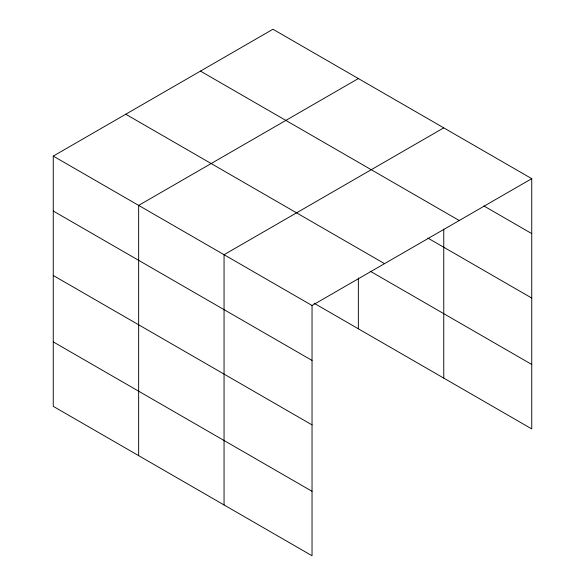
<?xml version="1.0" encoding="UTF-8"?>
<svg xmlns="http://www.w3.org/2000/svg" width="585" height="585" viewBox="0 0 585 585"><rect width="100%" height="100%" fill="white"/><g stroke="black" fill="none" stroke-linecap="round" stroke-linejoin="round"><path stroke-width="0.88" d="M312.039 424.893L312.039 305.502L53.257 156.093L53.257 406.341L312.039 555.75L312.039 424.893L53.257 275.484M443.759 229.093L443.759 378.107M314.079 303.235L531.743 428.907L531.743 178.659L272.961 29.25L53.257 156.093M358.356 78.558L138.652 205.401L138.652 455.649M443.759 127.859L224.055 254.702L224.055 504.95M312.039 305.502L531.743 178.659M483.824 205.927L531.743 233.598M200.458 71.107L459.24 220.516M427.942 238.117L531.743 298.05M125.76 114.236L384.542 263.645M370.217 271.199L531.743 364.455M53.257 211.031L312.039 360.44M53.257 341.889L312.039 491.298M358.356 277.963L358.356 328.799"/></g></svg>
